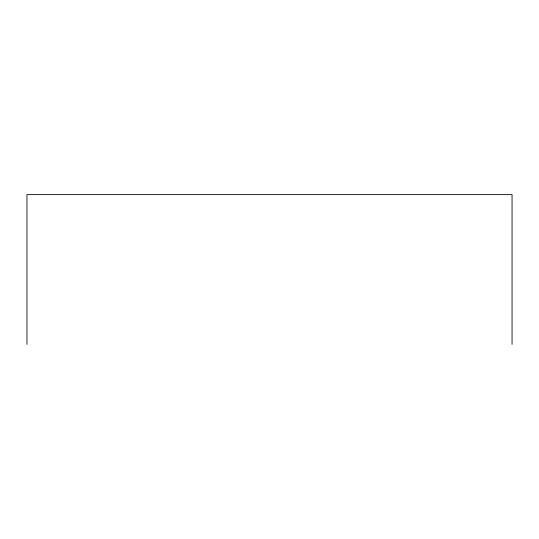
<?xml version="1.0" encoding="UTF-8"?>
<svg xmlns="http://www.w3.org/2000/svg" width="539" height="539" viewBox="0 0 539 539"><rect width="100%" height="100%" fill="white"/><g stroke="black" fill="none" stroke-linecap="round" stroke-linejoin="round"><path stroke-width="0.81" d="M512.05 344.374L512.05 194.626L26.95 194.626L26.95 344.374"/></g></svg>
